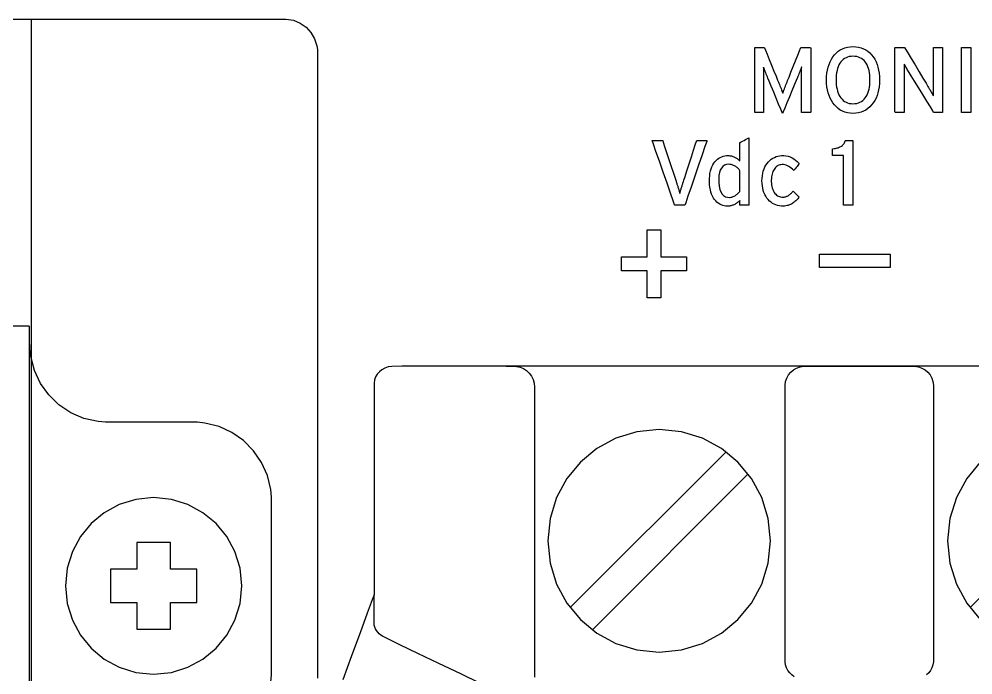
# Model space of a CAD drawing. Extents: x 1 to 47.7, y 0.2 to 33.3.
# Drawn here: x 38.533 to 39.966, y 11.047 to 12.033 of the extents above; entities that cross this region are included whole.
import ezdxf

# ---------------------------------------------------------------- set-up
doc = ezdxf.new("R2010")
doc.units = 0
doc.header["$MEASUREMENT"] = 0
for name, color, linetype in [('1_1__SCREW_TERMINAL_BLOCK_', 7, 'CONTINUOUS'), ('1_2__CONNECTORIZED_RELAY__', 7, 'CONTINUOUS'), ('4_0_____DWG', 7, 'CONTINUOUS')]:
    doc.layers.add(name, color=color, linetype=linetype)

msp = doc.modelspace()

# ---------------------------------------------------------------- linework, layer by layer
at = {"layer": '1_1__SCREW_TERMINAL_BLOCK_'}
for points in [[(38.9109, 11.0365), (38.9119, 11.0477), (38.912, 11.053), (38.912, 11.0537), (38.912, 11.0588), (38.912, 11.0682), (38.912, 11.0976), (38.912, 11.1369), (38.912, 11.1811), (38.912, 11.2254), (38.912, 11.2646), (38.912, 11.294), (38.912, 11.3034), (38.912, 11.3085), (38.912, 11.3093), (38.9119, 11.3146), (38.9109, 11.3258), (38.9058, 11.3471), (38.8971, 11.3667), (38.8851, 11.3842), (38.8702, 11.3993), (38.8527, 11.4115), (38.8332, 11.4205), (38.812, 11.4258), (38.8009, 11.4269), (38.7952, 11.4271), (38.7938, 11.4271), (38.7872, 11.4271), (38.773, 11.4271), (38.7538, 11.4271), (38.7098, 11.4271), (38.6901, 11.4271), (38.6751, 11.4271), (38.6673, 11.4271), (38.6668, 11.4271), (38.6629, 11.4272), (38.6517, 11.4281), (38.6303, 11.4328), (38.6105, 11.4413), (38.5928, 11.4531), (38.5775, 11.4679), (38.5651, 11.4851), (38.5559, 11.5046), (38.5503, 11.5258), (38.549, 11.5369), (38.5488, 11.5426), (38.5487, 11.5453), (38.5487, 11.5493), (38.5487, 11.5661), (38.5487, 11.5709), (38.5476, 11.5711), (38.5356, 11.5711), (38.5108, 11.5711)], [(38.5487, 10.7912), (38.5487, 11.5711)], [(38.7601, 11.2063), (38.7601, 11.2462), (38.71, 11.2462), (38.71, 11.2063), (38.67, 11.2063), (38.67, 11.156), (38.71, 11.156), (38.71, 11.116), (38.7601, 11.116), (38.7601, 11.156), (38.8001, 11.156), (38.8001, 11.2063), (38.7601, 11.2063)]]:
    msp.add_lwpolyline(points, dxfattribs=at)
msp.add_lwpolyline([(38.8676, 11.1811), (38.8649, 11.2078), (38.8572, 11.2327), (38.8449, 11.2552), (38.8287, 11.2748), (38.8091, 11.2911), (38.7866, 11.3033), (38.7617, 11.3111), (38.7349, 11.3138), (38.7083, 11.3111), (38.6834, 11.3033), (38.6609, 11.2911), (38.6413, 11.2748), (38.6251, 11.2552), (38.6129, 11.2327), (38.6052, 11.2078), (38.6025, 11.1811), (38.6052, 11.1545), (38.6129, 11.1296), (38.6251, 11.1071), (38.6413, 11.0874), (38.6609, 11.0712), (38.6834, 11.059), (38.7083, 11.0512), (38.7349, 11.0485), (38.7617, 11.0512), (38.7866, 11.059), (38.8091, 11.0712), (38.8287, 11.0874), (38.8449, 11.1071), (38.8572, 11.1296), (38.8649, 11.1545)], close=True, dxfattribs=at)
at = {"layer": '1_2__CONNECTORIZED_RELAY__'}
msp.add_lwpolyline([(38.5511, 11.5214), (38.5511, 10.8409)], dxfattribs=at)
at = {"layer": '4_0_____DWG'}
for points in [[(38.5105, 12.0327), (38.5424, 12.0327), (38.5732, 12.0327), (38.6027, 12.0327), (38.6311, 12.0327), (38.6583, 12.0327), (38.6843, 12.0327), (38.7091, 12.0327), (38.7326, 12.0327), (38.7549, 12.0327), (38.7759, 12.0327), (38.7956, 12.0327), (38.8141, 12.0327), (38.8312, 12.0327), (38.8471, 12.0327), (38.8616, 12.0327), (38.8748, 12.0327), (38.8866, 12.0327), (38.8971, 12.0327), (38.9062, 12.0327), (38.9139, 12.0327), (38.9202, 12.0327), (38.9251, 12.0327), (38.9286, 12.0327), (38.9306, 12.0327), (38.9337, 12.0326), (38.9449, 12.0308), (38.955, 12.0266), (38.9639, 12.0205), (38.9712, 12.0126), (38.9767, 12.0032), (38.9801, 11.9927), (38.981, 11.9871), (38.9812, 11.9819), (38.9812, 11.9793), (38.9812, 11.9749), (38.9812, 11.9687), (38.9812, 11.9609), (38.9812, 11.9515), (38.9812, 11.9405), (38.9812, 11.9281), (38.9812, 11.9143), (38.9812, 11.8992), (38.9812, 11.8828), (38.9812, 11.8652), (38.9812, 11.8464), (38.9812, 11.8267), (38.9812, 11.8059), (38.9812, 11.7842), (38.9812, 11.7617), (38.9812, 11.7143), (38.9812, 11.6644), (38.9812, 11.6124), (38.9812, 11.5589), (38.9812, 11.4495), (38.9812, 11.3406), (38.9812, 11.2877), (38.9812, 11.2365), (38.9812, 11.1877), (38.9812, 11.1643), (38.9812, 11.1416), (38.9812, 11.1199), (38.9812, 11.099), (38.9812, 11.0791), (38.9812, 11.0603), (38.9812, 11.0426)], [(38.5511, 12.0327), (38.5511, 11.5214)], [(39.9484, 11.8925), (39.9484, 11.9897), (39.9625, 11.9897), (39.9625, 11.8925), (39.9484, 11.8925)], [(39.4968, 11.6546), (39.4968, 11.614), (39.4761, 11.614), (39.4761, 11.6546), (39.4378, 11.6546), (39.4378, 11.6754), (39.4761, 11.6754), (39.4761, 11.716), (39.4968, 11.716), (39.4968, 11.6754), (39.5353, 11.6754), (39.5353, 11.6546), (39.4968, 11.6546)], [(39.7354, 11.6596), (39.7354, 11.6795), (39.8416, 11.6795), (39.8416, 11.6596), (39.7354, 11.6596)], [(40.0866, 11.5111), (39.7547, 11.5111), (39.4578, 11.5111), (39.2305, 11.5111), (39.108, 11.5111), (39.0927, 11.5109), (39.0874, 11.51), (39.0825, 11.5082), (39.078, 11.5058), (39.0741, 11.5028), (39.0709, 11.4992), (39.0684, 11.4951), (39.0668, 11.4907), (39.0661, 11.4859), (39.0661, 11.4776), (39.0661, 11.4506), (39.0661, 11.4091), (39.0661, 11.3586), (39.0661, 11.3048), (39.0661, 11.2533), (39.0661, 11.2095), (39.0661, 11.1792), (39.0661, 11.1678), (39.0633, 11.1602), (39.0558, 11.1399), (39.045, 11.1106), (39.0323, 11.076), (39.0191, 11.04)], [(39.2647, 11.5111), (39.2652, 11.5111), (39.2664, 11.5111), (39.2683, 11.5111), (39.2704, 11.5111), (39.2725, 11.5111), (39.2745, 11.5111), (39.2761, 11.5111), (39.277, 11.5111), (39.28, 11.5109), (39.2855, 11.5098), (39.2906, 11.5077), (39.2952, 11.5047), (39.2992, 11.5009), (39.3025, 11.4964), (39.305, 11.4913), (39.3065, 11.4857), (39.3071, 11.4797), (39.3071, 11.4632), (39.3071, 11.4191), (39.3071, 11.3561), (39.3071, 11.2824), (39.3071, 11.2067), (39.3071, 11.1373), (39.3071, 11.0826), (39.3071, 11.0513), (39.3069, 11.0439)], [(39.6974, 11.0447), (39.6937, 11.0474), (39.6905, 11.0506), (39.6878, 11.0542), (39.6857, 11.0582), (39.6843, 11.0626), (39.6836, 11.0672), (39.6835, 11.0747), (39.6835, 11.107), (39.6835, 11.1611), (39.6835, 11.2287), (39.6835, 11.3017), (39.6835, 11.3717), (39.6835, 11.4306), (39.6835, 11.4699), (39.6835, 11.4826), (39.6842, 11.4882), (39.6859, 11.4934), (39.6886, 11.4981), (39.692, 11.5022), (39.6962, 11.5057), (39.7009, 11.5084), (39.7062, 11.5102), (39.7118, 11.511), (39.7168, 11.5111), (39.731, 11.5111), (39.7533, 11.5111), (39.7805, 11.5111), (39.8094, 11.5111), (39.8366, 11.5111), (39.8589, 11.5111), (39.873, 11.5111), (39.878, 11.511), (39.8837, 11.5102), (39.8889, 11.5084), (39.8937, 11.5057), (39.8978, 11.5022), (39.9013, 11.4981), (39.9039, 11.4934), (39.9056, 11.4882), (39.9063, 11.4826), (39.9063, 11.4699), (39.9063, 11.4306), (39.9063, 11.3717), (39.9063, 11.3017), (39.9063, 11.2287), (39.9063, 11.1611), (39.9063, 11.107), (39.9063, 11.0747), (39.9063, 11.0672), (39.9055, 11.0626), (39.9041, 11.0582), (39.902, 11.0541), (39.8993, 11.0505), (39.896, 11.0473)], [(39.3606, 11.1485), (39.5948, 11.3827)], [(39.9613, 11.1485), (40.1956, 11.3827)], [(39.9768, 11.367), (39.9563, 11.3423), (39.9409, 11.3138), (39.9311, 11.2824), (39.9277, 11.2487), (39.9311, 11.215), (39.9409, 11.1836), (39.9563, 11.1553), (39.9768, 11.1305)], [(39.394, 11.115), (39.6282, 11.3493)], [(39.226, 11.0344), (39.1962, 11.0488), (39.1636, 11.0645), (39.132, 11.0797), (39.105, 11.0928), (39.086, 11.1019), (39.0789, 11.1054), (39.0763, 11.1072), (39.0739, 11.1092), (39.0718, 11.1115), (39.07, 11.1139), (39.0685, 11.1165), (39.0673, 11.1193), (39.0665, 11.1222), (39.0661, 11.1253), (39.0661, 11.1272), (39.0661, 11.1302), (39.0661, 11.1354), (39.0661, 11.142), (39.0661, 11.1491), (39.0661, 11.1561), (39.0661, 11.1621), (39.0661, 11.1663), (39.0661, 11.1678)]]:
    msp.add_lwpolyline(points, dxfattribs=at)
for points in [[(39.7082, 11.8925), (39.7082, 11.8943), (39.7082, 11.8993), (39.7082, 11.9064), (39.7082, 11.9148), (39.7082, 11.9235), (39.7082, 11.9317), (39.7082, 11.9384), (39.7082, 11.9428), (39.7082, 11.9444), (39.7082, 11.9468), (39.7082, 11.9491), (39.7083, 11.9512), (39.7083, 11.9532), (39.7083, 11.9551), (39.7084, 11.9569), (39.7084, 11.9586), (39.7085, 11.9602), (39.7083, 11.9604), (39.7078, 11.9591), (39.7072, 11.9576), (39.7066, 11.956), (39.7059, 11.9543), (39.7052, 11.9525), (39.7044, 11.9506), (39.7036, 11.9485), (39.7027, 11.9464), (39.7021, 11.9448), (39.7003, 11.9405), (39.6974, 11.9336), (39.6938, 11.925), (39.6899, 11.9157), (39.6862, 11.9067), (39.6829, 11.8989), (39.6806, 11.8934), (39.6796, 11.891), (39.6789, 11.8925), (39.6769, 11.8975), (39.6738, 11.9048), (39.6702, 11.9137), (39.6664, 11.923), (39.6627, 11.9318), (39.6597, 11.9392), (39.6576, 11.9441), (39.6569, 11.9459), (39.656, 11.9481), (39.6552, 11.9501), (39.6544, 11.9521), (39.6537, 11.9539), (39.653, 11.9556), (39.6524, 11.9572), (39.6518, 11.9587), (39.6513, 11.9601), (39.6509, 11.9605), (39.651, 11.959), (39.651, 11.9573), (39.6511, 11.9556), (39.6511, 11.9537), (39.6511, 11.9517), (39.6512, 11.9496), (39.6512, 11.9473), (39.6512, 11.945), (39.6512, 11.9433), (39.6512, 11.9396), (39.6512, 11.9334), (39.6512, 11.9254), (39.6512, 11.9167), (39.6512, 11.9082), (39.6512, 11.9007), (39.6512, 11.8952), (39.6512, 11.8926), (39.6509, 11.8925), (39.6498, 11.8925), (39.648, 11.8925), (39.6459, 11.8925), (39.6437, 11.8925), (39.6415, 11.8925), (39.6397, 11.8925), (39.6384, 11.8925), (39.6379, 11.8925), (39.6379, 11.896), (39.6379, 11.9053), (39.6379, 11.9188), (39.6379, 11.9346), (39.6379, 11.9512), (39.6379, 11.9667), (39.6379, 11.9794), (39.6379, 11.9875), (39.6379, 11.9897), (39.6387, 11.9897), (39.6402, 11.9897), (39.6424, 11.9897), (39.6448, 11.9897), (39.6472, 11.9897), (39.6495, 11.9897), (39.6513, 11.9897), (39.6523, 11.9897), (39.6526, 11.9893), (39.654, 11.986), (39.6565, 11.9799), (39.6597, 11.972), (39.6632, 11.9633), (39.6667, 11.9546), (39.6699, 11.9469), (39.6722, 11.9411), (39.6735, 11.9381), (39.6742, 11.9365), (39.675, 11.9344), (39.6758, 11.9324), (39.6766, 11.9304), (39.6774, 11.9285), (39.6781, 11.9266), (39.6787, 11.9248), (39.6793, 11.9231), (39.6799, 11.9214), (39.6805, 11.9227), (39.6811, 11.9244), (39.6817, 11.9261), (39.6824, 11.928), (39.6832, 11.9299), (39.6839, 11.9319), (39.6847, 11.9339), (39.6856, 11.936), (39.6864, 11.9379), (39.6873, 11.9402), (39.6894, 11.9455), (39.6923, 11.9528), (39.6957, 11.9614), (39.6992, 11.9701), (39.7025, 11.9783), (39.7051, 11.9848), (39.7067, 11.9888), (39.7071, 11.9897), (39.708, 11.9897), (39.7097, 11.9897), (39.7119, 11.9897), (39.7144, 11.9897), (39.7169, 11.9897), (39.7192, 11.9897), (39.721, 11.9897), (39.7219, 11.9897), (39.7221, 11.9886), (39.7221, 11.9816), (39.7221, 11.9698), (39.7221, 11.9548), (39.7221, 11.9383), (39.7221, 11.9222), (39.7221, 11.908), (39.7221, 11.8976), (39.7221, 11.8927), (39.7218, 11.8925), (39.7206, 11.8925), (39.7188, 11.8925), (39.7166, 11.8925), (39.7142, 11.8925), (39.712, 11.8925), (39.7101, 11.8925), (39.7087, 11.8925)], [(39.8254, 11.9411), (39.8252, 11.936), (39.8248, 11.931), (39.824, 11.9264), (39.823, 11.922), (39.8217, 11.9178), (39.8201, 11.9139), (39.8182, 11.9102), (39.816, 11.9068), (39.8135, 11.9036), (39.8107, 11.9007), (39.8078, 11.8982), (39.8046, 11.896), (39.8012, 11.8943), (39.7976, 11.8929), (39.7938, 11.8919), (39.7897, 11.8912), (39.7855, 11.891), (39.7812, 11.8912), (39.7772, 11.8919), (39.7734, 11.8929), (39.7699, 11.8943), (39.7665, 11.896), (39.7634, 11.8982), (39.7605, 11.9007), (39.7578, 11.9036), (39.7553, 11.9068), (39.7531, 11.9102), (39.7512, 11.9139), (39.7495, 11.9178), (39.7481, 11.922), (39.7471, 11.9264), (39.7463, 11.931), (39.7458, 11.936), (39.7457, 11.9411), (39.7458, 11.9463), (39.7463, 11.9512), (39.7471, 11.9559), (39.7481, 11.9604), (39.7495, 11.9646), (39.7512, 11.9685), (39.7531, 11.9722), (39.7553, 11.9757), (39.7578, 11.9789), (39.7605, 11.9818), (39.7634, 11.9842), (39.7665, 11.9863), (39.7699, 11.988), (39.7734, 11.9894), (39.7772, 11.9904), (39.7812, 11.991), (39.7855, 11.9913), (39.7897, 11.991), (39.7938, 11.9904), (39.7976, 11.9894), (39.8012, 11.988), (39.8046, 11.9863), (39.8078, 11.9842), (39.8107, 11.9818), (39.8135, 11.9789), (39.816, 11.9757), (39.8182, 11.9722), (39.8201, 11.9685), (39.8217, 11.9646), (39.823, 11.9604), (39.824, 11.9559), (39.8248, 11.9512), (39.8252, 11.9463)], [(39.9067, 11.8925), (39.9054, 11.8947), (39.9017, 11.9007), (39.8964, 11.9092), (39.8903, 11.9193), (39.8838, 11.9297), (39.8779, 11.9394), (39.873, 11.9473), (39.8699, 11.9523), (39.8689, 11.9539), (39.868, 11.9554), (39.8671, 11.9569), (39.8663, 11.9584), (39.8655, 11.9598), (39.8647, 11.9611), (39.8639, 11.9624), (39.8632, 11.9637), (39.8625, 11.9649), (39.8622, 11.9641), (39.8622, 11.9618), (39.8622, 11.9594), (39.8622, 11.9569), (39.8622, 11.9543), (39.8622, 11.9517), (39.8622, 11.949), (39.8623, 11.9462), (39.8623, 11.9433), (39.8623, 11.9415), (39.8623, 11.937), (39.8623, 11.9302), (39.8623, 11.922), (39.8623, 11.9134), (39.8623, 11.9052), (39.8623, 11.8984), (39.8623, 11.8939), (39.8623, 11.8925), (39.8617, 11.8925), (39.8602, 11.8925), (39.8582, 11.8925), (39.856, 11.8925), (39.8536, 11.8925), (39.8515, 11.8925), (39.8498, 11.8925), (39.8488, 11.8925), (39.8486, 11.8932), (39.8486, 11.8995), (39.8486, 11.911), (39.8486, 11.9258), (39.8486, 11.9423), (39.8486, 11.9587), (39.8486, 11.9731), (39.8486, 11.984), (39.8486, 11.9894), (39.8489, 11.9897), (39.8501, 11.9897), (39.8519, 11.9897), (39.8542, 11.9897), (39.8567, 11.9897), (39.8591, 11.9897), (39.8611, 11.9897), (39.8625, 11.9897), (39.863, 11.9897), (39.8643, 11.9875), (39.8678, 11.9818), (39.8728, 11.9734), (39.8787, 11.9637), (39.8848, 11.9535), (39.8905, 11.9441), (39.8952, 11.9364), (39.8981, 11.9315), (39.8991, 11.9299), (39.9001, 11.928), (39.9012, 11.9263), (39.9021, 11.9246), (39.903, 11.923), (39.9039, 11.9215), (39.9048, 11.92), (39.9055, 11.9185), (39.9063, 11.9172), (39.9066, 11.918), (39.9066, 11.9204), (39.9065, 11.9228), (39.9065, 11.9254), (39.9065, 11.928), (39.9065, 11.9307), (39.9065, 11.9334), (39.9065, 11.9362), (39.9065, 11.9391), (39.9065, 11.9409), (39.9065, 11.9454), (39.9065, 11.9522), (39.9065, 11.9603), (39.9065, 11.9689), (39.9065, 11.9771), (39.9065, 11.9838), (39.9065, 11.9883), (39.9065, 11.9897), (39.9071, 11.9897), (39.9085, 11.9897), (39.9105, 11.9897), (39.9128, 11.9897), (39.9151, 11.9897), (39.9173, 11.9897), (39.919, 11.9897), (39.92, 11.9897), (39.9202, 11.989), (39.9202, 11.9827), (39.9202, 11.9713), (39.9202, 11.9564), (39.9202, 11.9399), (39.9202, 11.9235), (39.9202, 11.9091), (39.9202, 11.8982), (39.9202, 11.8928), (39.9199, 11.8925), (39.9188, 11.8925), (39.9171, 11.8925), (39.9149, 11.8925), (39.9126, 11.8925), (39.9104, 11.8925), (39.9085, 11.8925), (39.9072, 11.8925)], [(39.811, 11.9411), (39.811, 11.945), (39.8107, 11.9486), (39.8102, 11.952), (39.8096, 11.9552), (39.8088, 11.9583), (39.8078, 11.9611), (39.8067, 11.9637), (39.8053, 11.9662), (39.8038, 11.9684), (39.8021, 11.9703), (39.8002, 11.972), (39.7982, 11.9734), (39.796, 11.9746), (39.7936, 11.9755), (39.7911, 11.9762), (39.7884, 11.9766), (39.7855, 11.9768), (39.7827, 11.9766), (39.78, 11.9762), (39.7775, 11.9755), (39.7751, 11.9746), (39.773, 11.9734), (39.7709, 11.972), (39.7691, 11.9703), (39.7674, 11.9684), (39.7659, 11.9662), (39.7645, 11.9637), (39.7633, 11.9611), (39.7623, 11.9583), (39.7615, 11.9552), (39.7609, 11.952), (39.7604, 11.9486), (39.7601, 11.945), (39.76, 11.9411), (39.7601, 11.9374), (39.7604, 11.9338), (39.7609, 11.9304), (39.7615, 11.9272), (39.7623, 11.9242), (39.7633, 11.9214), (39.7645, 11.9188), (39.7659, 11.9164), (39.7674, 11.9141), (39.7691, 11.9121), (39.7709, 11.9103), (39.773, 11.9088), (39.7751, 11.9076), (39.7775, 11.9067), (39.78, 11.906), (39.7827, 11.9056), (39.7855, 11.9055), (39.7884, 11.9056), (39.7911, 11.906), (39.7936, 11.9067), (39.796, 11.9076), (39.7982, 11.9088), (39.8002, 11.9103), (39.8021, 11.9121), (39.8038, 11.9141), (39.8053, 11.9164), (39.8067, 11.9188), (39.8078, 11.9214), (39.8088, 11.9242), (39.8096, 11.9272), (39.8102, 11.9304), (39.8107, 11.9338), (39.811, 11.9374)], [(39.5329, 11.7532), (39.5324, 11.7532), (39.5308, 11.7532), (39.5287, 11.7532), (39.5261, 11.7532), (39.5234, 11.7532), (39.521, 11.7532), (39.519, 11.7532), (39.5178, 11.7532), (39.5174, 11.7537), (39.5153, 11.7597), (39.5113, 11.771), (39.5062, 11.7859), (39.5004, 11.8025), (39.4947, 11.8191), (39.4896, 11.8337), (39.4858, 11.8446), (39.4839, 11.8501), (39.4841, 11.8503), (39.4854, 11.8503), (39.4875, 11.8503), (39.4901, 11.8503), (39.4928, 11.8503), (39.4955, 11.8503), (39.4977, 11.8503), (39.4992, 11.8503), (39.4997, 11.8503), (39.5005, 11.8476), (39.5026, 11.8412), (39.5056, 11.8322), (39.509, 11.8218), (39.5125, 11.8111), (39.5157, 11.8014), (39.5182, 11.7936), (39.5197, 11.7891), (39.5201, 11.7879), (39.5204, 11.7869), (39.5208, 11.7858), (39.5211, 11.7847), (39.5215, 11.7836), (39.5219, 11.7825), (39.5223, 11.7814), (39.5226, 11.7802), (39.523, 11.779), (39.5234, 11.7778), (39.5237, 11.7767), (39.524, 11.7756), (39.5243, 11.7746), (39.5245, 11.7736), (39.5248, 11.7728), (39.525, 11.7719), (39.5252, 11.7712), (39.5254, 11.7707), (39.5255, 11.7714), (39.5258, 11.7722), (39.526, 11.7731), (39.5263, 11.774), (39.5265, 11.775), (39.5269, 11.776), (39.5272, 11.7771), (39.5276, 11.7783), (39.528, 11.7795), (39.5283, 11.7807), (39.5287, 11.7819), (39.529, 11.783), (39.5294, 11.7841), (39.5297, 11.7852), (39.53, 11.7863), (39.5304, 11.7874), (39.5307, 11.7884), (39.5313, 11.7904), (39.5332, 11.7962), (39.536, 11.8048), (39.5393, 11.8151), (39.5427, 11.8257), (39.546, 11.8357), (39.5486, 11.8439), (39.5503, 11.8491), (39.5507, 11.8503), (39.5516, 11.8503), (39.5534, 11.8503), (39.5557, 11.8503), (39.5584, 11.8503), (39.561, 11.8503), (39.5634, 11.8503), (39.5653, 11.8503), (39.5662, 11.8503), (39.5658, 11.8488), (39.5632, 11.8412), (39.5589, 11.8287), (39.5535, 11.8132), (39.5478, 11.7964), (39.5422, 11.7802), (39.5375, 11.7664), (39.5342, 11.7568)], [(39.6156, 11.7532), (39.6156, 11.7534), (39.6156, 11.7541), (39.6156, 11.7551), (39.6156, 11.7562), (39.6156, 11.7574), (39.6156, 11.7585), (39.6156, 11.7594), (39.6156, 11.7599), (39.6153, 11.7598), (39.6145, 11.759), (39.6135, 11.7582), (39.6126, 11.7575), (39.6117, 11.7568), (39.6107, 11.7561), (39.6098, 11.7555), (39.6088, 11.7549), (39.6078, 11.7543), (39.6067, 11.7538), (39.6056, 11.7533), (39.6045, 11.7529), (39.6034, 11.7526), (39.6022, 11.7523), (39.601, 11.752), (39.5998, 11.7518), (39.5985, 11.7517), (39.5972, 11.7516), (39.5947, 11.7517), (39.5922, 11.7521), (39.5898, 11.7527), (39.5875, 11.7535), (39.5853, 11.7546), (39.5832, 11.756), (39.5812, 11.7575), (39.5794, 11.7594), (39.5776, 11.7615), (39.5759, 11.7638), (39.5745, 11.7664), (39.5732, 11.7694), (39.5722, 11.7726), (39.5713, 11.7762), (39.5707, 11.78), (39.5702, 11.7842), (39.57, 11.7886), (39.57, 11.7931), (39.5703, 11.7971), (39.5707, 11.8009), (39.5714, 11.8045), (39.5723, 11.8078), (39.5735, 11.8108), (39.5748, 11.8136), (39.5764, 11.8161), (39.5782, 11.8184), (39.58, 11.8204), (39.582, 11.8221), (39.5841, 11.8236), (39.5862, 11.8249), (39.5884, 11.8259), (39.5907, 11.8267), (39.5931, 11.8272), (39.5956, 11.8275), (39.598, 11.8276), (39.5992, 11.8276), (39.6005, 11.8274), (39.6017, 11.8272), (39.6029, 11.827), (39.6041, 11.8267), (39.6052, 11.8263), (39.6063, 11.8259), (39.6075, 11.8254), (39.6085, 11.8249), (39.6096, 11.8243), (39.6105, 11.8237), (39.6115, 11.8231), (39.6123, 11.8224), (39.6132, 11.8217), (39.614, 11.821), (39.6147, 11.8203), (39.6155, 11.8195), (39.6156, 11.8199), (39.6156, 11.8223), (39.6156, 11.826), (39.6156, 11.8304), (39.6156, 11.8352), (39.6156, 11.8397), (39.6156, 11.8436), (39.6156, 11.8462), (39.6156, 11.847), (39.6162, 11.8473), (39.6176, 11.8481), (39.6195, 11.8492), (39.6218, 11.8504), (39.6242, 11.8516), (39.6263, 11.8528), (39.6281, 11.8537), (39.6291, 11.8543), (39.6293, 11.8538), (39.6293, 11.8475), (39.6293, 11.8357), (39.6293, 11.8203), (39.6293, 11.8031), (39.6293, 11.786), (39.6293, 11.7708), (39.6293, 11.7593), (39.6293, 11.7535), (39.6291, 11.7532), (39.6279, 11.7532), (39.6262, 11.7532), (39.624, 11.7532), (39.6216, 11.7532), (39.6194, 11.7532), (39.6175, 11.7532), (39.6161, 11.7532)], [(39.7713, 11.7532), (39.7713, 11.756), (39.7713, 11.7636), (39.7713, 11.7745), (39.7713, 11.7871), (39.7713, 11.8002), (39.7713, 11.8121), (39.7713, 11.8216), (39.7713, 11.827), (39.7711, 11.8277), (39.7699, 11.8277), (39.7678, 11.8277), (39.7651, 11.8277), (39.7622, 11.8277), (39.7593, 11.8277), (39.7569, 11.8277), (39.7552, 11.8277), (39.7546, 11.8277), (39.7546, 11.8281), (39.7546, 11.8291), (39.7546, 11.8306), (39.7546, 11.8323), (39.7546, 11.834), (39.7546, 11.8356), (39.7546, 11.8369), (39.7546, 11.8376), (39.7554, 11.8378), (39.7571, 11.838), (39.7587, 11.8383), (39.7603, 11.8386), (39.7618, 11.839), (39.7633, 11.8394), (39.7647, 11.84), (39.766, 11.8405), (39.7673, 11.8412), (39.7685, 11.8419), (39.7696, 11.8427), (39.7705, 11.8436), (39.7714, 11.8446), (39.7721, 11.8457), (39.7728, 11.8469), (39.7733, 11.8482), (39.7738, 11.8496), (39.7741, 11.8503), (39.7749, 11.8503), (39.7763, 11.8503), (39.7781, 11.8503), (39.7801, 11.8503), (39.7821, 11.8503), (39.7837, 11.8503), (39.7849, 11.8503), (39.7853, 11.8503), (39.7853, 11.8466), (39.7853, 11.8367), (39.7853, 11.8226), (39.7853, 11.806), (39.7853, 11.789), (39.7853, 11.7734), (39.7853, 11.7612), (39.7853, 11.7541), (39.7852, 11.7532), (39.7842, 11.7532), (39.7824, 11.7532), (39.7801, 11.7532), (39.7777, 11.7532), (39.7753, 11.7532), (39.7732, 11.7532), (39.7718, 11.7532)], [(39.6965, 11.8052), (39.6946, 11.8071), (39.6928, 11.8088), (39.6908, 11.8102), (39.6889, 11.8114), (39.6869, 11.8124), (39.6849, 11.8132), (39.6829, 11.8137), (39.6809, 11.814), (39.6789, 11.8141), (39.6772, 11.8139), (39.6757, 11.8137), (39.6742, 11.8132), (39.6728, 11.8126), (39.6714, 11.8118), (39.6702, 11.8108), (39.669, 11.8097), (39.6679, 11.8084), (39.6669, 11.8069), (39.666, 11.8053), (39.6651, 11.8036), (39.6645, 11.8018), (39.6639, 11.7998), (39.6634, 11.7976), (39.6631, 11.7954), (39.6629, 11.793), (39.6628, 11.7905), (39.6628, 11.788), (39.663, 11.7857), (39.6632, 11.7834), (39.6636, 11.7813), (39.6641, 11.7793), (39.6647, 11.7774), (39.6655, 11.7756), (39.6663, 11.7739), (39.6673, 11.7723), (39.6683, 11.7708), (39.6694, 11.7695), (39.6707, 11.7683), (39.672, 11.7673), (39.6735, 11.7665), (39.675, 11.7659), (39.6766, 11.7655), (39.6784, 11.7652), (39.68, 11.7652), (39.6811, 11.7652), (39.6822, 11.7653), (39.6833, 11.7655), (39.6843, 11.7657), (39.6852, 11.766), (39.6862, 11.7664), (39.6871, 11.7668), (39.688, 11.7673), (39.6888, 11.7678), (39.6896, 11.7684), (39.6904, 11.7691), (39.6912, 11.7698), (39.6921, 11.7705), (39.6929, 11.7713), (39.6938, 11.7721), (39.6946, 11.773), (39.6955, 11.774), (39.6959, 11.774), (39.6967, 11.7733), (39.6978, 11.7721), (39.6992, 11.7706), (39.7007, 11.7691), (39.7022, 11.7676), (39.7034, 11.7664), (39.7043, 11.7655), (39.7046, 11.7652), (39.7037, 11.7639), (39.7027, 11.7627), (39.7017, 11.7616), (39.7006, 11.7605), (39.6995, 11.7594), (39.6983, 11.7584), (39.6971, 11.7574), (39.6958, 11.7565), (39.6945, 11.7556), (39.6931, 11.7547), (39.6915, 11.754), (39.6899, 11.7534), (39.6882, 11.7528), (39.6864, 11.7524), (39.6845, 11.752), (39.6825, 11.7518), (39.6804, 11.7516), (39.6779, 11.7517), (39.675, 11.752), (39.6722, 11.7525), (39.6696, 11.7534), (39.6671, 11.7545), (39.6647, 11.7558), (39.6624, 11.7574), (39.6603, 11.7593), (39.6583, 11.7615), (39.6563, 11.7638), (39.6546, 11.7664), (39.6531, 11.7691), (39.6518, 11.772), (39.6508, 11.7751), (39.65, 11.7784), (39.6494, 11.7819), (39.649, 11.7855), (39.6488, 11.7894), (39.649, 11.7935), (39.6494, 11.7973), (39.65, 11.801), (39.6508, 11.8044), (39.6519, 11.8076), (39.6532, 11.8106), (39.6548, 11.8133), (39.6565, 11.8158), (39.6585, 11.8182), (39.6606, 11.8202), (39.6627, 11.822), (39.665, 11.8236), (39.6674, 11.8249), (39.67, 11.826), (39.6726, 11.8268), (39.6754, 11.8273), (39.6783, 11.8276), (39.6815, 11.8276), (39.6848, 11.8272), (39.6881, 11.8266), (39.6911, 11.8256), (39.694, 11.8243), (39.6968, 11.8227), (39.6994, 11.8208), (39.7019, 11.8185), (39.7042, 11.816), (39.7046, 11.8151), (39.7039, 11.8142), (39.7028, 11.8129), (39.7015, 11.8113), (39.7001, 11.8096), (39.6988, 11.8079), (39.6976, 11.8065), (39.6968, 11.8055)], [(39.6157, 11.8049), (39.6152, 11.8057), (39.6145, 11.8065), (39.6138, 11.8073), (39.6131, 11.8081), (39.6123, 11.8089), (39.6114, 11.8096), (39.6104, 11.8104), (39.6094, 11.8111), (39.6084, 11.8118), (39.6073, 11.8124), (39.6062, 11.8129), (39.6051, 11.8134), (39.6039, 11.8138), (39.6027, 11.8141), (39.6015, 11.8143), (39.6003, 11.8144), (39.5987, 11.8145), (39.5953, 11.8141), (39.5924, 11.813), (39.5899, 11.8112), (39.5879, 11.8089), (39.5862, 11.8058), (39.585, 11.8021), (39.5842, 11.7978), (39.5838, 11.7928), (39.5839, 11.7869), (39.5845, 11.7815), (39.5855, 11.7768), (39.587, 11.7729), (39.5889, 11.7698), (39.5912, 11.7674), (39.594, 11.7658), (39.5972, 11.7649), (39.6001, 11.7648), (39.6012, 11.7648), (39.6024, 11.765), (39.6036, 11.7652), (39.6047, 11.7655), (39.6057, 11.766), (39.6068, 11.7665), (39.6078, 11.767), (39.6088, 11.7677), (39.6098, 11.7684), (39.6107, 11.769), (39.6116, 11.7697), (39.6124, 11.7704), (39.6132, 11.7712), (39.614, 11.772), (39.6147, 11.7728), (39.6154, 11.7736), (39.6157, 11.7743), (39.6157, 11.7764), (39.6157, 11.7803), (39.6157, 11.7852), (39.6157, 11.7907), (39.6157, 11.796), (39.6157, 11.8005), (39.6157, 11.8037)], [(39.327, 11.2487), (39.3304, 11.215), (39.3401, 11.1836), (39.3556, 11.1553), (39.376, 11.1305), (39.4008, 11.1101), (39.4292, 11.0947), (39.4606, 11.085), (39.4944, 11.0816), (39.5281, 11.085), (39.5595, 11.0947), (39.5879, 11.1101), (39.6127, 11.1305), (39.6331, 11.1553), (39.6485, 11.1836), (39.6583, 11.215), (39.6617, 11.2487), (39.6583, 11.2824), (39.6485, 11.3138), (39.6331, 11.3423), (39.6127, 11.367), (39.5879, 11.3875), (39.5595, 11.403), (39.5281, 11.4127), (39.4944, 11.4161), (39.4606, 11.4127), (39.4292, 11.403), (39.4008, 11.3875), (39.376, 11.367), (39.3556, 11.3423), (39.3401, 11.3138), (39.3304, 11.2824)]]:
    msp.add_lwpolyline(points, close=True, dxfattribs=at)

doc.saveas('drawing.dxf')
